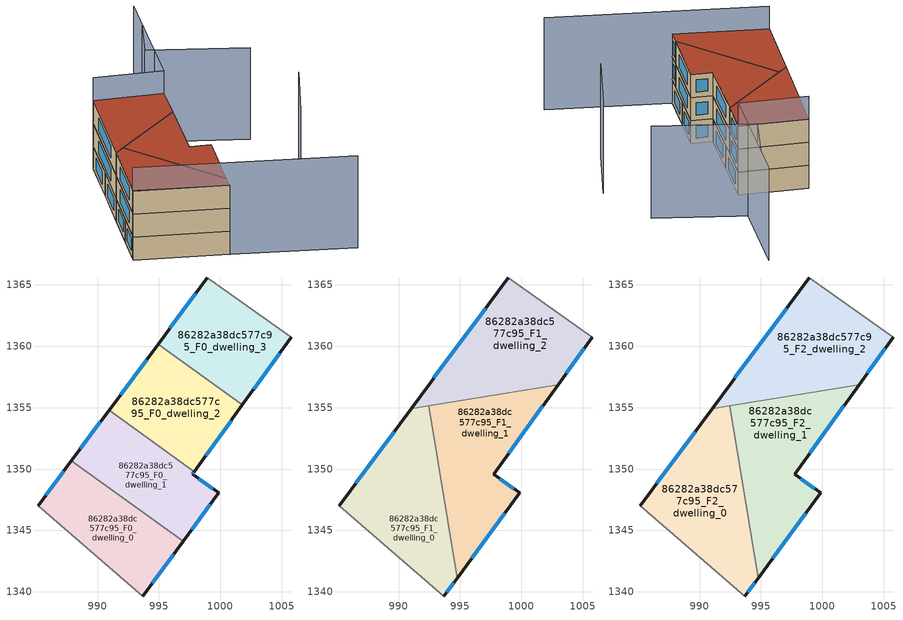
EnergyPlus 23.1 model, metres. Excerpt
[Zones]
86282a38dc577c95_F0_dwelling_0
 floor ground (EU_floor_Construction): 996.97,1344.12 993.69,1339.64 985.16,1347 987.88,1350.67 z0
 wall outside (EU_wall_Construction): 993.69,1339.64 996.97,1344.12 / 987.88,1350.67 985.16,1347 z0:3
 wall to 86282a38dc577c95_F0_dwelling_1 (EU_wall_Construction): 996.97,1344.12 987.88,1350.67 z0:3
 wall adiabatic (EU_wall_Construction): 985.16,1347 993.69,1339.64 z0:3
 window (EU_Window_Construction): 994.46,1340.69 996.2,1343.07 / 987.24,1349.81 985.8,1347.86 z0.7:2.3
86282a38dc577c95_F0_dwelling_1
 floor ground (EU_floor_Construction): 997.88,1349.79 997.73,1349.58 999.85,1348.06 996.97,1344.12 987.88,1350.67 990.94,1354.79 z0
 wall outside (EU_wall_Construction): 990.94,1354.79 987.88,1350.67 / 996.97,1344.12 999.85,1348.06 997.73,1349.58 997.88,1349.79 z0:3
 wall to 86282a38dc577c95_F0_dwelling_2 (EU_wall_Construction): 997.88,1349.79 990.94,1354.79 z0:3
 window (EU_Window_Construction): 990.22,1353.83 988.6,1351.64 / 997.76,1349.63 997.85,1349.74 / 999.35,1348.41 998.23,1349.22 / 997.65,1345.04 999.17,1347.13 z0.7:2.3
86282a38dc577c95_F0_dwelling_2
 floor ground (EU_floor_Construction): 1001.78,1355.21 997.88,1349.79 990.94,1354.79 994.92,1360.16 z0
 wall outside (EU_wall_Construction): 997.88,1349.79 1001.78,1355.21 / 994.92,1360.16 990.94,1354.79 z0:3
 wall to 86282a38dc577c95_F0_dwelling_3 (EU_wall_Construction): 1001.78,1355.21 994.92,1360.16 z0:3
 window (EU_Window_Construction): 998.8,1351.07 1000.87,1353.94 / 993.99,1358.9 991.88,1356.05 z0.7:2.3
86282a38dc577c95_F0_dwelling_3
 floor ground (EU_floor_Construction): 1005.74,1360.71 1001.78,1355.21 994.92,1360.16 998.94,1365.57 z0
 wall outside (EU_wall_Construction): 998.94,1365.57 994.92,1360.16 / 1001.78,1355.21 1005.74,1360.71 z0:3
 wall adiabatic (EU_wall_Construction): 1005.74,1360.71 998.94,1365.57 z0:3
 window (EU_Window_Construction): 998,1364.3 995.87,1361.43 / 1002.71,1356.5 1004.81,1359.42 z0.7:2.3
86282a38dc577c95_F1_dwelling_0
 floor to 86282a38dc577c95_F0_dwelling_0 (EU_floor_Construction): 993.9,1346.33 994.76,1341.1 993.69,1339.64 985.16,1347 987.88,1350.67 z3
 floor to 86282a38dc577c95_F0_dwelling_1 (EU_floor_Construction): 992.72,1353.52 993.9,1346.33 987.88,1350.67 990.94,1354.79 z3
 floor to 86282a38dc577c95_F0_dwelling_2 (EU_floor_Construction): 992.45,1355.14 992.72,1353.52 990.94,1354.79 991.03,1354.91 z3
 wall outside (EU_wall_Construction): 993.69,1339.64 994.76,1341.1 / 991.03,1354.91 985.16,1347 z3:6
 wall adiabatic (EU_wall_Construction): 985.16,1347 993.69,1339.64 z3:6
 wall to 86282a38dc577c95_F1_dwelling_1 (EU_wall_Construction): 994.76,1341.1 992.45,1355.14 z3:6
 wall to 86282a38dc577c95_F1_dwelling_2 (EU_wall_Construction): 992.45,1355.14 991.03,1354.91 z3:6
 window (EU_Window_Construction): 993.94,1339.98 994.51,1340.76 / 989.65,1353.05 986.54,1348.86 z3.7:5.3
86282a38dc577c95_F1_dwelling_1
 floor to 86282a38dc577c95_F0_dwelling_1 (EU_floor_Construction): 997.88,1349.8 997.73,1349.58 999.85,1348.06 996.97,1344.12 993.9,1346.33 992.72,1353.52 z3
 floor to 86282a38dc577c95_F0_dwelling_0 (EU_floor_Construction): 996.97,1344.12 994.76,1341.1 993.9,1346.33 z3
 floor to 86282a38dc577c95_F0_dwelling_2 (EU_floor_Construction): 1001.78,1355.22 997.88,1349.8 992.72,1353.52 992.45,1355.14 1000.13,1356.4 z3
 floor to 86282a38dc577c95_F0_dwelling_3 (EU_floor_Construction): 1002.97,1356.87 1001.78,1355.22 1000.13,1356.4 z3
 wall outside (EU_wall_Construction): 994.76,1341.1 999.85,1348.06 997.73,1349.58 1002.97,1356.87 z3:6
 wall to 86282a38dc577c95_F1_dwelling_2 (EU_wall_Construction): 1002.97,1356.87 992.45,1355.14 z3:6
 window (EU_Window_Construction): 999.35,1348.41 998.23,1349.22 / 995.95,1342.73 998.66,1346.42 / 998.96,1351.29 1001.74,1355.16 z3.7:5.3
86282a38dc577c95_F1_dwelling_2
 floor to 86282a38dc577c95_F0_dwelling_3 (EU_floor_Construction): 1005.74,1360.71 1002.97,1356.87 1000.13,1356.4 994.92,1360.16 998.94,1365.57 z3
 floor to 86282a38dc577c95_F0_dwelling_2 (EU_floor_Construction): 1000.13,1356.4 991.03,1354.91 994.92,1360.16 z3
 wall outside (EU_wall_Construction): 998.94,1365.57 991.03,1354.91 / 1002.97,1356.87 1005.74,1360.71 z3:6
 wall adiabatic (EU_wall_Construction): 1005.74,1360.71 998.94,1365.57 z3:6
 window (EU_Window_Construction): 997.08,1363.07 992.88,1357.41 / 1003.62,1357.77 1005.09,1359.81 z3.7:5.3
86282a38dc577c95_F2_dwelling_0
 floor to 86282a38dc577c95_F1_dwelling_0 (EU_floor_Construction): 992.45,1355.14 994.76,1341.1 993.69,1339.64 985.16,1347 991.03,1354.91 z6
 wall outside (EU_wall_Construction): 993.69,1339.64 994.76,1341.1 / 991.03,1354.91 985.16,1347 z6:9
 wall adiabatic (EU_wall_Construction): 985.16,1347 993.69,1339.64 z6:9
 wall to 86282a38dc577c95_F2_dwelling_1 (EU_wall_Construction): 994.76,1341.1 992.45,1355.14 z6:9
 wall to 86282a38dc577c95_F2_dwelling_2 (EU_wall_Construction): 992.45,1355.14 991.03,1354.91 z6:9
 window (EU_Window_Construction): 993.94,1339.98 994.51,1340.76 / 989.65,1353.05 986.54,1348.86 z6.7:8.3
 roof outside (EU_roof_Construction): 993.69,1339.64 994.76,1341.1 992.45,1355.14 991.03,1354.91 985.16,1347 z9
86282a38dc577c95_F2_dwelling_1
 floor to 86282a38dc577c95_F1_dwelling_1 (EU_floor_Construction): 1002.97,1356.87 997.73,1349.58 999.85,1348.06 994.76,1341.1 992.45,1355.14 z6
 wall outside (EU_wall_Construction): 994.76,1341.1 999.85,1348.06 997.73,1349.58 1002.97,1356.87 z6:9
 wall to 86282a38dc577c95_F2_dwelling_2 (EU_wall_Construction): 1002.97,1356.87 992.45,1355.14 z6:9
 window (EU_Window_Construction): 999.35,1348.41 998.23,1349.22 / 995.95,1342.73 998.66,1346.42 / 998.96,1351.29 1001.74,1355.16 z6.7:8.3
 roof outside (EU_roof_Construction): 999.85,1348.06 997.73,1349.58 1002.97,1356.87 992.45,1355.14 994.76,1341.1 z9
86282a38dc577c95_F2_dwelling_2
 floor to 86282a38dc577c95_F1_dwelling_2 (EU_floor_Construction): 1005.74,1360.71 1002.97,1356.87 991.03,1354.91 998.94,1365.57 z6
 wall outside (EU_wall_Construction): 998.94,1365.57 991.03,1354.91 / 1002.97,1356.87 1005.74,1360.71 z6:9
 wall adiabatic (EU_wall_Construction): 1005.74,1360.71 998.94,1365.57 z6:9
 window (EU_Window_Construction): 997.08,1363.07 992.88,1357.41 / 1003.62,1357.77 1005.09,1359.81 z6.7:8.3
 roof outside (EU_roof_Construction): 1002.97,1356.87 1005.74,1360.71 998.94,1365.57 991.03,1354.91 z9
shading: 1008.96,1342.26 1015.81,1348.78 / 985.26,1347.12 1004.86,1329.74 / 1016.71,1357.09 1008.01,1365.71 / 1008.01,1365.71 1012.82,1370.56 / 1015.38,1374.11 1005.72,1360.69 / 1005.72,1360.69 998.94,1365.57 z0:12
[Building]
EU S2 Campaign: North Axis=0; Terrain=City; Solar Distribution=FullExterior
[Site:Location]
Budapest.Ferenc.Liszt.Intl.AP: Latitude=47.437; Longitude=19.256; Time Zone=1; Elevation=185
[SizingPeriod:WeatherFileDays]
AnnualSizingPeriod: Begin Month=1; Begin Day of Month=1; End Month=12; End Day of Month=31; Day of Week for Start Day=Monday; Use Weather File Daylight Saving Period=No; Use Weather File Rain and Snow Indicators=No
[MATERIAL]
EU_InternalMass_Material: Roughness=MediumRough; Thickness=0.1; Conductivity=1; Density=1800; Specific Heat=900; Thermal Absorptance=0.9; Solar Absorptance=0.7; Visible Absorptance=0.7
[MATERIAL:NOMASS] Roughness=MediumRough; Thermal Absorptance=0.9; Solar Absorptance=0.7; Visible Absorptance=0.7
Name | Thermal Resistance
EU_wall_NoMass | 0.832559
EU_roof_NoMass | 1.39638
EU_floor_NoMass | 0.872794
[WINDOWMATERIAL:SIMPLEGLAZINGSYSTEM]
EU_Window_SimpleGlazing: UFactor=2.79869; Solar Heat Gain Coefficient=0.75; Visible Transmittance=0.75
[CONSTRUCTION]
EU_wall_Construction: EU_wall_NoMass
EU_roof_Construction: EU_roof_NoMass
EU_floor_Construction: EU_floor_NoMass
EU_Window_Construction: EU_Window_SimpleGlazing
EU_InternalMass_Construction: EU_InternalMass_Material
[ZONE] Type=1; Multiplier=1; Ceiling Height=autocalculate; Floor Area=autocalculate; Part of Total Floor Area=Yes
Name | Volume
86282a38dc577c95_F0_dwelling_0 | 170.341
86282a38dc577c95_F1_dwelling_0; 86282a38dc577c95_F2_dwelling_0 | 227.116
86282a38dc577c95_F0_dwelling_1 | 170.331
86282a38dc577c95_F1_dwelling_1; 86282a38dc577c95_F2_dwelling_1 | 227.114
86282a38dc577c95_F0_dwelling_2; 86282a38dc577c95_F0_dwelling_3 | 170.336
86282a38dc577c95_F1_dwelling_2; 86282a38dc577c95_F2_dwelling_2 | 227.098
[INTERNALMASS] Construction=EU_InternalMass_Construction
Name | Zone or ZoneList | Surface Area
86282a38dc577c95_F0_dwelling_0_EU_InternalMass | 86282a38dc577c95_F0_dwelling_0 | 56.7803
86282a38dc577c95_F0_dwelling_1_EU_InternalMass | 86282a38dc577c95_F0_dwelling_1 | 56.777
86282a38dc577c95_F0_dwelling_2_EU_InternalMass | 86282a38dc577c95_F0_dwelling_2 | 56.7787
86282a38dc577c95_F0_dwelling_3_EU_InternalMass | 86282a38dc577c95_F0_dwelling_3 | 56.7784
86282a38dc577c95_F1_dwelling_0_EU_InternalMass | 86282a38dc577c95_F1_dwelling_0 | 75.7073
86282a38dc577c95_F1_dwelling_1_EU_InternalMass | 86282a38dc577c95_F1_dwelling_1 | 75.7042
86282a38dc577c95_F1_dwelling_2_EU_InternalMass | 86282a38dc577c95_F1_dwelling_2 | 75.6995
86282a38dc577c95_F2_dwelling_0_EU_InternalMass | 86282a38dc577c95_F2_dwelling_0 | 75.7073
86282a38dc577c95_F2_dwelling_1_EU_InternalMass | 86282a38dc577c95_F2_dwelling_1 | 75.7042
86282a38dc577c95_F2_dwelling_2_EU_InternalMass | 86282a38dc577c95_F2_dwelling_2 | 75.6995
[OTHEREQUIPMENT] Fuel Type=Electricity; Design Level Calculation Method=Watts/Area; Power per Zone Floor Area=1; Fraction Latent=0; Fraction Radiant=0; Fraction Lost=0; Carbon Dioxide Generation Rate=0; EndUse Subcategory=EU_Step8_InternalGains
Name | Zone or ZoneList or Space or SpaceList | Schedule
EU_Step8_InternalGain_86282a38dc577c95_F0_dwelling_0_f000 | 86282a38dc577c95_F0_dwelling_0 | EU_Step8_GainSchedule_86282a38dc577c95_F0_dwelling_0_f000
EU_Step8_InternalGain_86282a38dc577c95_F0_dwelling_1_f000 | 86282a38dc577c95_F0_dwelling_1 | EU_Step8_GainSchedule_86282a38dc577c95_F0_dwelling_1_f000
EU_Step8_InternalGain_86282a38dc577c95_F0_dwelling_2_f000 | 86282a38dc577c95_F0_dwelling_2 | EU_Step8_GainSchedule_86282a38dc577c95_F0_dwelling_2_f000
EU_Step8_InternalGain_86282a38dc577c95_F0_dwelling_3_f000 | 86282a38dc577c95_F0_dwelling_3 | EU_Step8_GainSchedule_86282a38dc577c95_F0_dwelling_3_f000
EU_Step8_InternalGain_86282a38dc577c95_F1_dwelling_0_f000 | 86282a38dc577c95_F1_dwelling_0 | EU_Step8_GainSchedule_86282a38dc577c95_F1_dwelling_0_f000
EU_Step8_InternalGain_86282a38dc577c95_F1_dwelling_1_f000 | 86282a38dc577c95_F1_dwelling_1 | EU_Step8_GainSchedule_86282a38dc577c95_F1_dwelling_1_f000
EU_Step8_InternalGain_86282a38dc577c95_F1_dwelling_2_f000 | 86282a38dc577c95_F1_dwelling_2 | EU_Step8_GainSchedule_86282a38dc577c95_F1_dwelling_2_f000
EU_Step8_InternalGain_86282a38dc577c95_F2_dwelling_0_f000 | 86282a38dc577c95_F2_dwelling_0 | EU_Step8_GainSchedule_86282a38dc577c95_F2_dwelling_0_f000
EU_Step8_InternalGain_86282a38dc577c95_F2_dwelling_1_f000 | 86282a38dc577c95_F2_dwelling_1 | EU_Step8_GainSchedule_86282a38dc577c95_F2_dwelling_1_f000
EU_Step8_InternalGain_86282a38dc577c95_F2_dwelling_2_f000 | 86282a38dc577c95_F2_dwelling_2 | EU_Step8_GainSchedule_86282a38dc577c95_F2_dwelling_2_f000
[ZONEVENTILATION:DESIGNFLOWRATE] Schedule=EU_AlwaysOn; Design Flow Rate Calculation Method=AirChanges/Hour; Air Changes per Hour=0.475469; Ventilation Type=Natural; Fan Pressure Rise=0; Fan Total Efficiency=1; Constant Term Coefficient=1; Temperature Term Coefficient=0; Velocity Term Coefficient=0; Velocity Squared Term Coefficient=0; Minimum Indoor Temperature=-100; Maximum Indoor Temperature=100; Delta Temperature=-100; Minimum Outdoor Temperature=-100; Maximum Outdoor Temperature=100; Maximum Wind Speed=40
Name | Zone or ZoneList or Space or SpaceList
EU_ConstantAir_86282a38dc577c95_F0_dwelling_0 | 86282a38dc577c95_F0_dwelling_0
EU_ConstantAir_86282a38dc577c95_F0_dwelling_1 | 86282a38dc577c95_F0_dwelling_1
EU_ConstantAir_86282a38dc577c95_F0_dwelling_2 | 86282a38dc577c95_F0_dwelling_2
EU_ConstantAir_86282a38dc577c95_F0_dwelling_3 | 86282a38dc577c95_F0_dwelling_3
EU_ConstantAir_86282a38dc577c95_F1_dwelling_0 | 86282a38dc577c95_F1_dwelling_0
EU_ConstantAir_86282a38dc577c95_F1_dwelling_1 | 86282a38dc577c95_F1_dwelling_1
EU_ConstantAir_86282a38dc577c95_F1_dwelling_2 | 86282a38dc577c95_F1_dwelling_2
EU_ConstantAir_86282a38dc577c95_F2_dwelling_0 | 86282a38dc577c95_F2_dwelling_0
EU_ConstantAir_86282a38dc577c95_F2_dwelling_1 | 86282a38dc577c95_F2_dwelling_1
EU_ConstantAir_86282a38dc577c95_F2_dwelling_2 | 86282a38dc577c95_F2_dwelling_2
[HVACTEMPLATE:THERMOSTAT] Constant Heating Setpoint=20; Constant Cooling Setpoint=50
EU_HeatOnly_86282a38dc577c95_F0_dwelling_0; EU_HeatOnly_86282a38dc577c95_F0_dwelling_1; EU_HeatOnly_86282a38dc577c95_F0_dwelling_2; EU_HeatOnly_86282a38dc577c95_F0_dwelling_3; EU_HeatOnly_86282a38dc577c95_F1_dwelling_0; EU_HeatOnly_86282a38dc577c95_F1_dwelling_1; EU_HeatOnly_86282a38dc577c95_F1_dwelling_2; EU_HeatOnly_86282a38dc577c95_F2_dwelling_0; EU_HeatOnly_86282a38dc577c95_F2_dwelling_1; EU_HeatOnly_86282a38dc577c95_F2_dwelling_2
[HVACTEMPLATE:ZONE:IDEALLOADSAIRSYSTEM] System Availability Schedule=EU_AlwaysOn; Maximum Heating Supply Air Temperature=50; Minimum Cooling Supply Air Temperature=13; Maximum Heating Supply Air Humidity Ratio=0.0156; Minimum Cooling Supply Air Humidity Ratio=0.0077; Heating Limit=NoLimit; Cooling Limit=NoLimit; Heating Availability Schedule=EU_AlwaysOn; Cooling Availability Schedule=EU_CoolingOff; Dehumidification Control Type=ConstantSensibleHeatRatio; Cooling Sensible Heat Ratio=0.7; Dehumidification Setpoint=60; Humidification Control Type=None; Humidification Setpoint=30; Outdoor Air Method=None; Outdoor Air Flow Rate per Person=0.00944; Outdoor Air Flow Rate per Zone Floor Area=0; Outdoor Air Flow Rate per Zone=0; Demand Controlled Ventilation Type=None; Outdoor Air Economizer Type=NoEconomizer; Heat Recovery Type=None; Sensible Heat Recovery Effectiveness=0.7; Latent Heat Recovery Effectiveness=0.65
Name | Template Thermostat
86282a38dc577c95_F0_dwelling_0 | EU_HeatOnly_86282a38dc577c95_F0_dwelling_0
86282a38dc577c95_F0_dwelling_1 | EU_HeatOnly_86282a38dc577c95_F0_dwelling_1
86282a38dc577c95_F0_dwelling_2 | EU_HeatOnly_86282a38dc577c95_F0_dwelling_2
86282a38dc577c95_F0_dwelling_3 | EU_HeatOnly_86282a38dc577c95_F0_dwelling_3
86282a38dc577c95_F1_dwelling_0 | EU_HeatOnly_86282a38dc577c95_F1_dwelling_0
86282a38dc577c95_F1_dwelling_1 | EU_HeatOnly_86282a38dc577c95_F1_dwelling_1
86282a38dc577c95_F1_dwelling_2 | EU_HeatOnly_86282a38dc577c95_F1_dwelling_2
86282a38dc577c95_F2_dwelling_0 | EU_HeatOnly_86282a38dc577c95_F2_dwelling_0
86282a38dc577c95_F2_dwelling_1 | EU_HeatOnly_86282a38dc577c95_F2_dwelling_1
86282a38dc577c95_F2_dwelling_2 | EU_HeatOnly_86282a38dc577c95_F2_dwelling_2
[SIZING:ZONE] Zone Cooling Design Supply Air Temperature Input Method=SupplyAirTemperature; Zone Cooling Design Supply Air Temperature=13; Zone Heating Design Supply Air Temperature Input Method=SupplyAirTemperature; Zone Heating Design Supply Air Temperature=50; Zone Cooling Design Supply Air Humidity Ratio=0.008; Zone Heating Design Supply Air Humidity Ratio=0.008; Cooling Design Air Flow Method=DesignDay; Cooling Design Air Flow Rate=0; Cooling Minimum Air Flow per Zone Floor Area=0.000762; Cooling Minimum Air Flow=0; Cooling Minimum Air Flow Fraction=0.2; Heating Design Air Flow Method=DesignDay; Heating Design Air Flow Rate=0; Heating Maximum Air Flow per Zone Floor Area=0.002032; Heating Maximum Air Flow=0.141576; Heating Maximum Air Flow Fraction=0.3; Account for Dedicated Outdoor Air System=No; Dedicated Outdoor Air System Control Strategy=NeutralSupplyAir; Dedicated Outdoor Air Low Setpoint Temperature for Design=autosize; Dedicated Outdoor Air High Setpoint Temperature for Design=autosize; Zone Load Sizing Method=Sensible Load Only No Latent Load; Zone Latent Cooling Design Supply Air Humidity Ratio Input Method=HumidityRatioDifference; Zone Cooling Design Supply Air Humidity Ratio Difference=0.005; Zone Latent Heating Design Supply Air Humidity Ratio Input Method=HumidityRatioDifference; Zone Humidification Design Supply Air Humidity Ratio Difference=0.005
86282a38dc577c95_F0_dwelling_0; 86282a38dc577c95_F0_dwelling_1; 86282a38dc577c95_F0_dwelling_2; 86282a38dc577c95_F0_dwelling_3; 86282a38dc577c95_F1_dwelling_0; 86282a38dc577c95_F1_dwelling_1; 86282a38dc577c95_F1_dwelling_2; 86282a38dc577c95_F2_dwelling_0; 86282a38dc577c95_F2_dwelling_1; 86282a38dc577c95_F2_dwelling_2
[SCHEDULE:CONSTANT]
Name | Hourly Value
EU_AlwaysOn | 1
EU_CoolingOff | 0
[SCHEDULE:FILE] Column Number=1; Rows to Skip at Top=0; Number of Hours of Data=8760; Column Separator=Comma; Interpolate to Timestep=No; Minutes per Item=60; Adjust Schedule for Daylight Savings=Yes
Name | File
EU_Step8_GainSchedule_86282a38dc577c95_F0_dwelling_0_f000 | ../../schedules/86282a38dc577c95/86282a38dc577c95_F0_dwelling_0_f000_gain.csv
EU_Step8_GainSchedule_86282a38dc577c95_F0_dwelling_1_f000 | ../../schedules/86282a38dc577c95/86282a38dc577c95_F0_dwelling_1_f000_gain.csv
EU_Step8_GainSchedule_86282a38dc577c95_F0_dwelling_2_f000 | ../../schedules/86282a38dc577c95/86282a38dc577c95_F0_dwelling_2_f000_gain.csv
EU_Step8_GainSchedule_86282a38dc577c95_F0_dwelling_3_f000 | ../../schedules/86282a38dc577c95/86282a38dc577c95_F0_dwelling_3_f000_gain.csv
EU_Step8_GainSchedule_86282a38dc577c95_F1_dwelling_0_f000 | ../../schedules/86282a38dc577c95/86282a38dc577c95_F1_dwelling_0_f000_gain.csv
EU_Step8_GainSchedule_86282a38dc577c95_F1_dwelling_1_f000 | ../../schedules/86282a38dc577c95/86282a38dc577c95_F1_dwelling_1_f000_gain.csv
EU_Step8_GainSchedule_86282a38dc577c95_F1_dwelling_2_f000 | ../../schedules/86282a38dc577c95/86282a38dc577c95_F1_dwelling_2_f000_gain.csv
EU_Step8_GainSchedule_86282a38dc577c95_F2_dwelling_0_f000 | ../../schedules/86282a38dc577c95/86282a38dc577c95_F2_dwelling_0_f000_gain.csv
EU_Step8_GainSchedule_86282a38dc577c95_F2_dwelling_1_f000 | ../../schedules/86282a38dc577c95/86282a38dc577c95_F2_dwelling_1_f000_gain.csv
EU_Step8_GainSchedule_86282a38dc577c95_F2_dwelling_2_f000 | ../../schedules/86282a38dc577c95/86282a38dc577c95_F2_dwelling_2_f000_gain.csv
